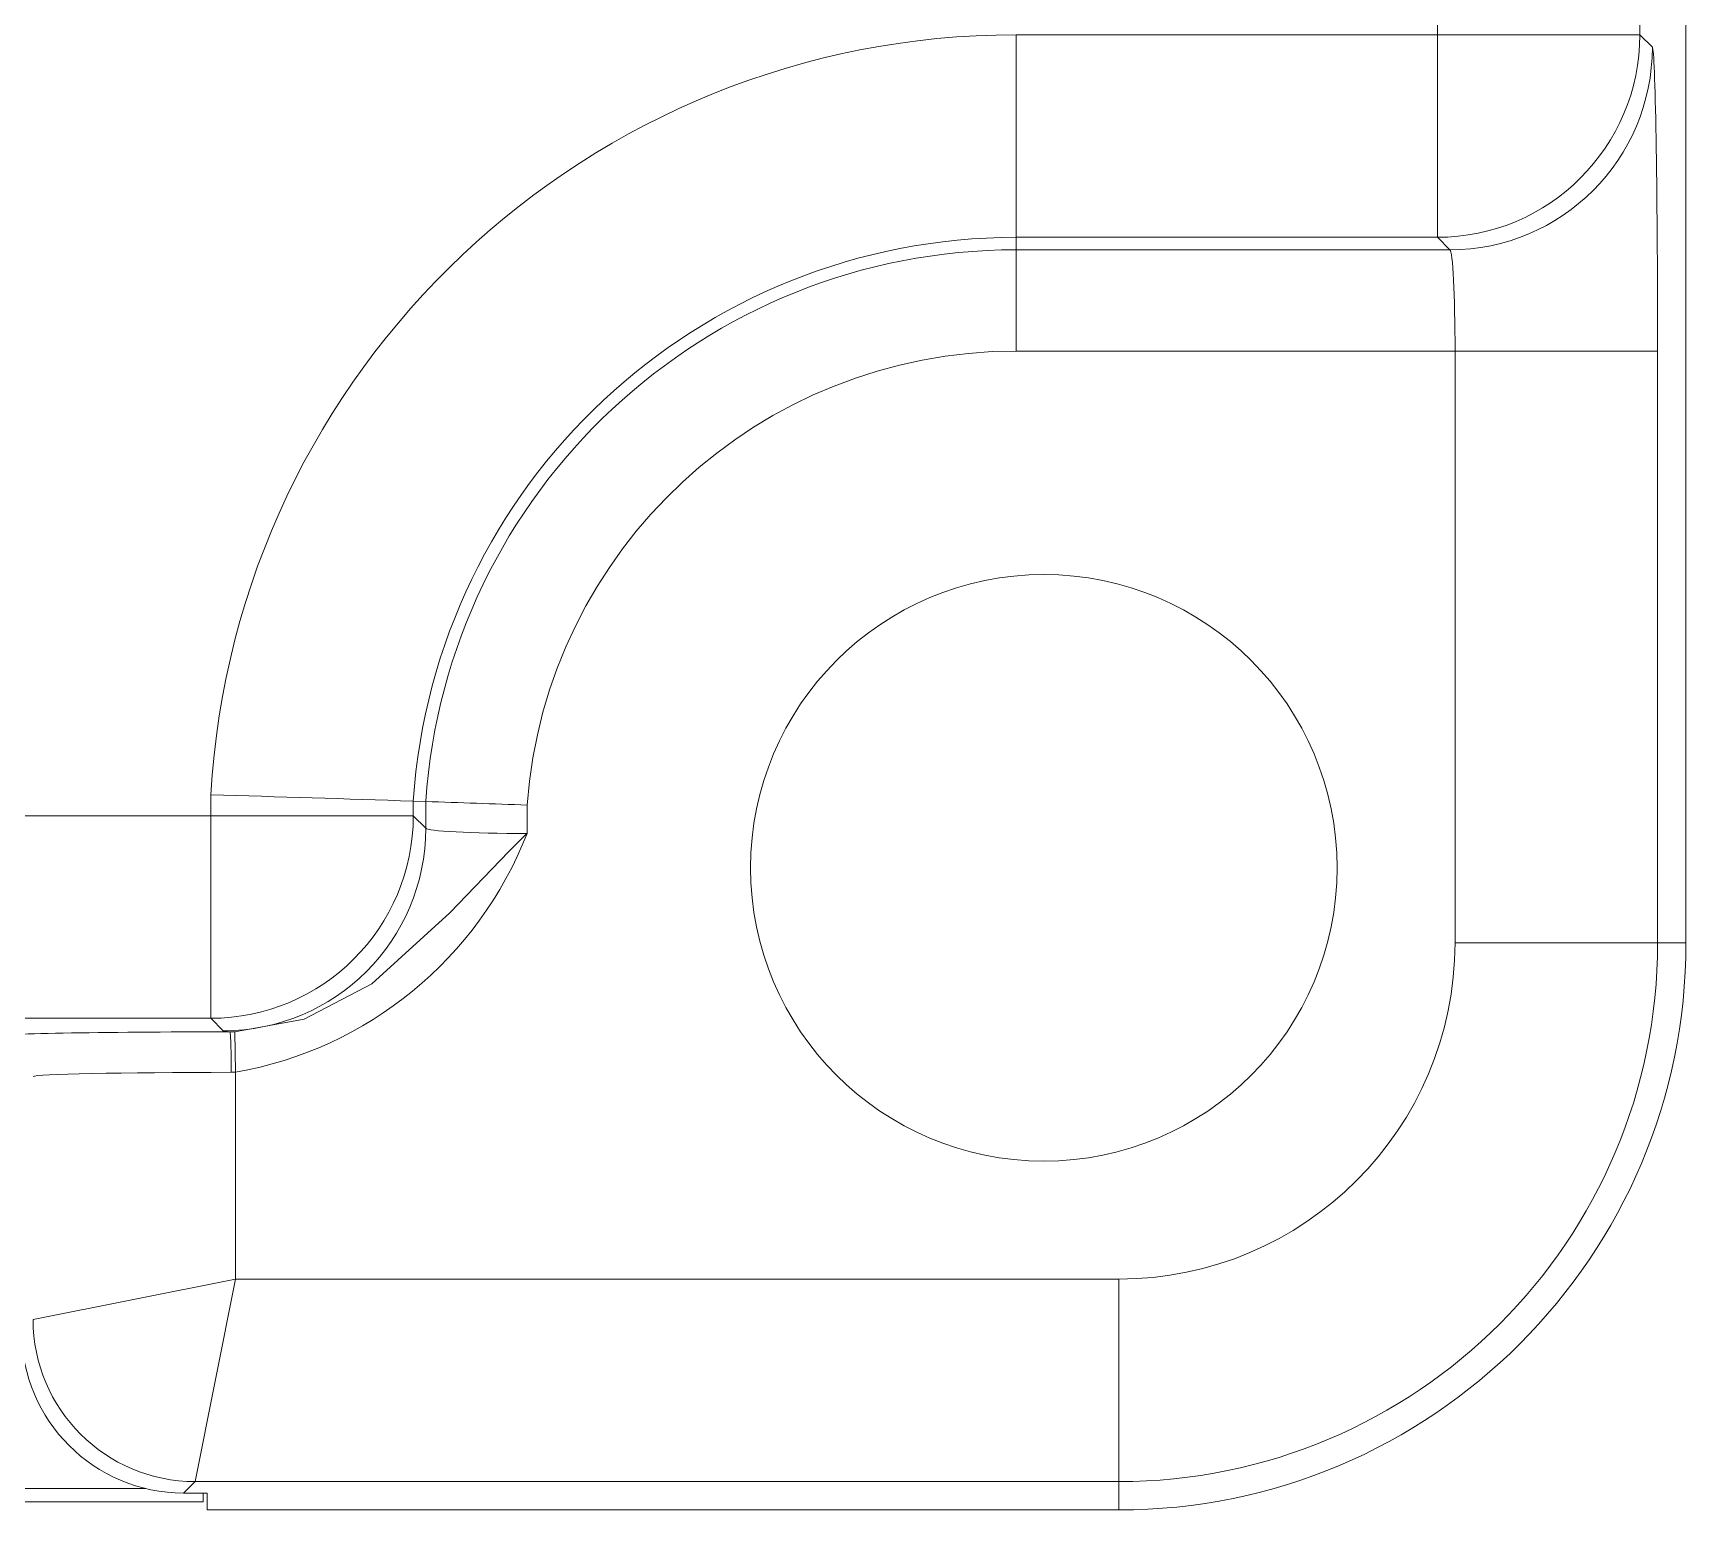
# Model space of a CAD drawing. Header units: inches. Extents: x 0.3 to 10.6, y 0.4 to 8.2.
# Drawn here: x 4.2511 to 4.6591, y 3.4934 to 3.858 of the extents above; entities that cross this region are included whole.
import ezdxf

# ---------------------------------------------------------------- set-up
doc = ezdxf.new("R2010")
doc.units = ezdxf.units.IN
doc.header["$MEASUREMENT"] = 0

msp = doc.modelspace()

# ---------------------------------------------------------------- linework, layer by layer
at = {"color": 7, "linetype": 'Continuous', "lineweight": 15}
for p, q in [((4.6590622384, 3.6334356296), (4.6590622384, 5.5934356296)), ((4.5977088298, 3.8575704928), (4.5977088298, 5.3696125481)), ((4.6477012146, 5.3696125481), (4.6477012146, 3.8575704928)), ((4.4937285339, 3.8575704928), (4.4937285339, 3.807578108)), ((4.4937285339, 3.8575704928), (4.5977088298, 3.8575704928)), ((4.5977088298, 3.8575704928), (4.5977088298, 3.807578108)), ((4.5977088298, 3.8575704928), (4.6477012146, 3.8575704928)), ((4.6477012146, 3.8575704928), (4.6507786984, 3.854493009)), ((4.5977088298, 3.807578108), (4.4937285339, 3.807578108)), ((4.4937285339, 3.8045006242), (4.4937285339, 3.807578108)), ((4.6007863136, 3.8045006242), (4.5977088298, 3.807578108)), ((4.4937285339, 3.8045006242), (4.6007863136, 3.8045006242)), ((4.4937285339, 3.8045006242), (4.4937285339, 3.7795044318)), ((4.602072596, 3.7795044318), (4.4937285339, 3.7795044318)), ((4.602072596, 3.7795044318), (4.6520649808, 3.7795044318)), ((4.602072596, 3.6334356296), (4.602072596, 3.7795044318)), ((4.6520649808, 3.7795044318), (4.6520649808, 3.6334356296)), ((4.2949273753, 3.6647890382), (4.2949273753, 3.6699592164)), ((4.34491976, 3.6684069727), (4.34491976, 3.6647890382)), ((4.3479972438, 3.6683034431), (4.34491976, 3.6684069727)), ((4.3479972438, 3.6617115544), (4.3479972438, 3.6683034431)), ((4.1617880123, 3.6647890382), (4.2949273753, 3.6647890382)), ((4.2949273753, 3.6647890382), (4.34491976, 3.6647890382)), ((4.2949273753, 3.6147966535), (4.2949273753, 3.6647890382)), ((4.34491976, 3.6647890382), (4.3479972438, 3.6617115544)), ((4.3729934362, 3.6674184497), (4.3729934362, 3.660425272)), ((4.602072596, 3.6334356296), (4.6520649808, 3.6334356296)), ((4.6520649808, 3.6334356296), (4.6590622384, 3.6334356296)), ((4.2949273753, 3.6147966535), (4.1661192536, 3.6147966535)), ((4.2980048591, 3.6117191697), (4.2949273753, 3.6147966535)), ((4.2997334608, 3.6114616603), (4.3008419533, 3.6114726653)), ((4.3008419533, 3.6114726653), (4.3010518808, 3.6014773184)), ((4.3010518808, 3.6014773184), (4.2999531975, 3.6014631834)), ((4.3010518808, 3.6014773184), (4.3010518808, 3.550425272)), ((4.251059496, 3.5404267951), (4.3010518808, 3.550425272)), ((4.3010518808, 3.550425272), (4.2910534038, 3.5004328873)), ((4.3010518808, 3.550425272), (4.5190622384, 3.550425272)), ((4.5190622384, 3.550425272), (4.5190622384, 3.5004328873)), ((4.2788798622, 3.4987149584), (3.0692446146, 3.4987149584)), ((4.2910534038, 3.5004328873), (4.2882279067, 3.4976073902)), ((4.2940622384, 3.4976073902), (4.2882279067, 3.4976073902)), ((4.5190622384, 3.5004328873), (4.2910534038, 3.5004328873)), ((4.2930622384, 3.4976073902), (4.2930622384, 3.4954356296)), ((4.2940622384, 3.4976073902), (4.2940622384, 3.4934356296)), ((4.5190622384, 3.5004328873), (4.5190622384, 3.4934356296)), ((3.0550622384, 3.4954356296), (4.2930622384, 3.4954356296)), ((4.2940622384, 3.4934356296), (4.5190622384, 3.4934356296))]:
    msp.add_line(p, q, dxfattribs=at)
at = {"color": 7, "linetype": 'Continuous', "lineweight": 15, "flags": 128}
msp.add_lwpolyline([(4.3008419533, 3.6114726653), (4.3179989488, 3.6145827916), (4.3346794043, 3.6233311092), (4.3539335919, 3.640871322), (4.3685206087, 3.6559464436), (4.3707252728, 3.658157174), (4.3718161713, 3.6592482472), (4.3727921104, 3.6602239591), (4.3729934362, 3.660425272)], dxfattribs=at)
at = {"color": 7, "linetype": 'Continuous', "lineweight": 15}
msp.add_circle((4.5005622384, 3.6519356296), 0.0723907272751236, dxfattribs=at)
for centre, radius, start, end in [((4.4937285339, 3.6584356296), 0.199134863155785, 90, 176.6825399811), ((4.5976909915, 3.8575883311), 0.0500102262477472, 270.0204370164, 359.9795629836), ((4.6007684753, 3.8545108473), 0.0500102262477472, 270.0204370164, 359.9795629836), ((4.4937285339, 3.6584356296), 0.1491424783979651, 90, 176.1664687006), ((4.4937285339, 3.6584356296), 0.146064994568972, 90, 176.1262791118), ((4.4937285339, 3.6584356296), 0.1210688021900532, 90, 175.7449725809), ((3.9728654294, -7.5083552494), 11.18295301766239, 88.0934304739, 88.3496897495), ((4.0940267579, -3.8584102657), 7.530997295260145, 87.8771376183, 88.0674277328), ((4.2949095369, 3.6648068766), 0.0500102262477481, 270.0204370164, 359.9795629836), ((4.2979870208, 3.6617293927), 0.0500102262477472, 270.0204370164, 359.9795629836), ((4.2846276002, 3.6948955335), 0.0948510406097893, 279.9715222031, 338.6899474951), ((4.5190622384, 3.6334356296), 0.0830103576265175, 270, 0), ((4.5190622384, 3.6334356296), 0.1330027423843374, 270, 0), ((4.5190622384, 3.6334356296), 0.1400000000000001, 270, 0), ((4.1813372554, 3.6038580123), 0.1186401150933195, 358.8433683778, 3.6746065195), ((4.2910676745, 3.5404410657), 0.0400081809981981, 180.0204370164, 269.9795629836)]:
    msp.add_arc(centre, radius, start, end, dxfattribs=at)
for centre, major_axis, ratio, start_param, end_param in [((4.6507558509, 3.7795044318), (0, 0.07500000000000018), 0.0174550649, 4.71238898038469, 6.26573201466024), ((4.6007634662, 3.7795044318), (0, 0.02499999999999991), 0.0523651948, 4.712388980384691, 6.2657320146597), ((4.3729934362, 3.6617344019), (0.02499999999999947, 0), 0.0523651948, 3.159045946109861, 4.712388980384691), ((4.3010518808, 3.6104146093), (0.0600000000000005, 0), 0.0174550649, 1.592771761688699, 3.124139361069491), ((4.3729934362, 3.6117420171), (0.07500000000000018, 0), 0.0174550649, 3.159045946110396, 3.357419418682923), ((4.3010518808, 3.6004161323), (0.04999999999999982, 0), 0.0209460779, 1.592771761688528, 3.124139361069901), ((4.2882400921, 3.5376134833), (-0.02829288756678228, -0.02829288756678317), 0.9996954599, 5.497939437029734, 7.068431177329468)]:
    msp.add_ellipse(centre, major_axis=major_axis, ratio=ratio, start_param=start_param, end_param=end_param, dxfattribs=at)

doc.saveas('drawing.dxf')
